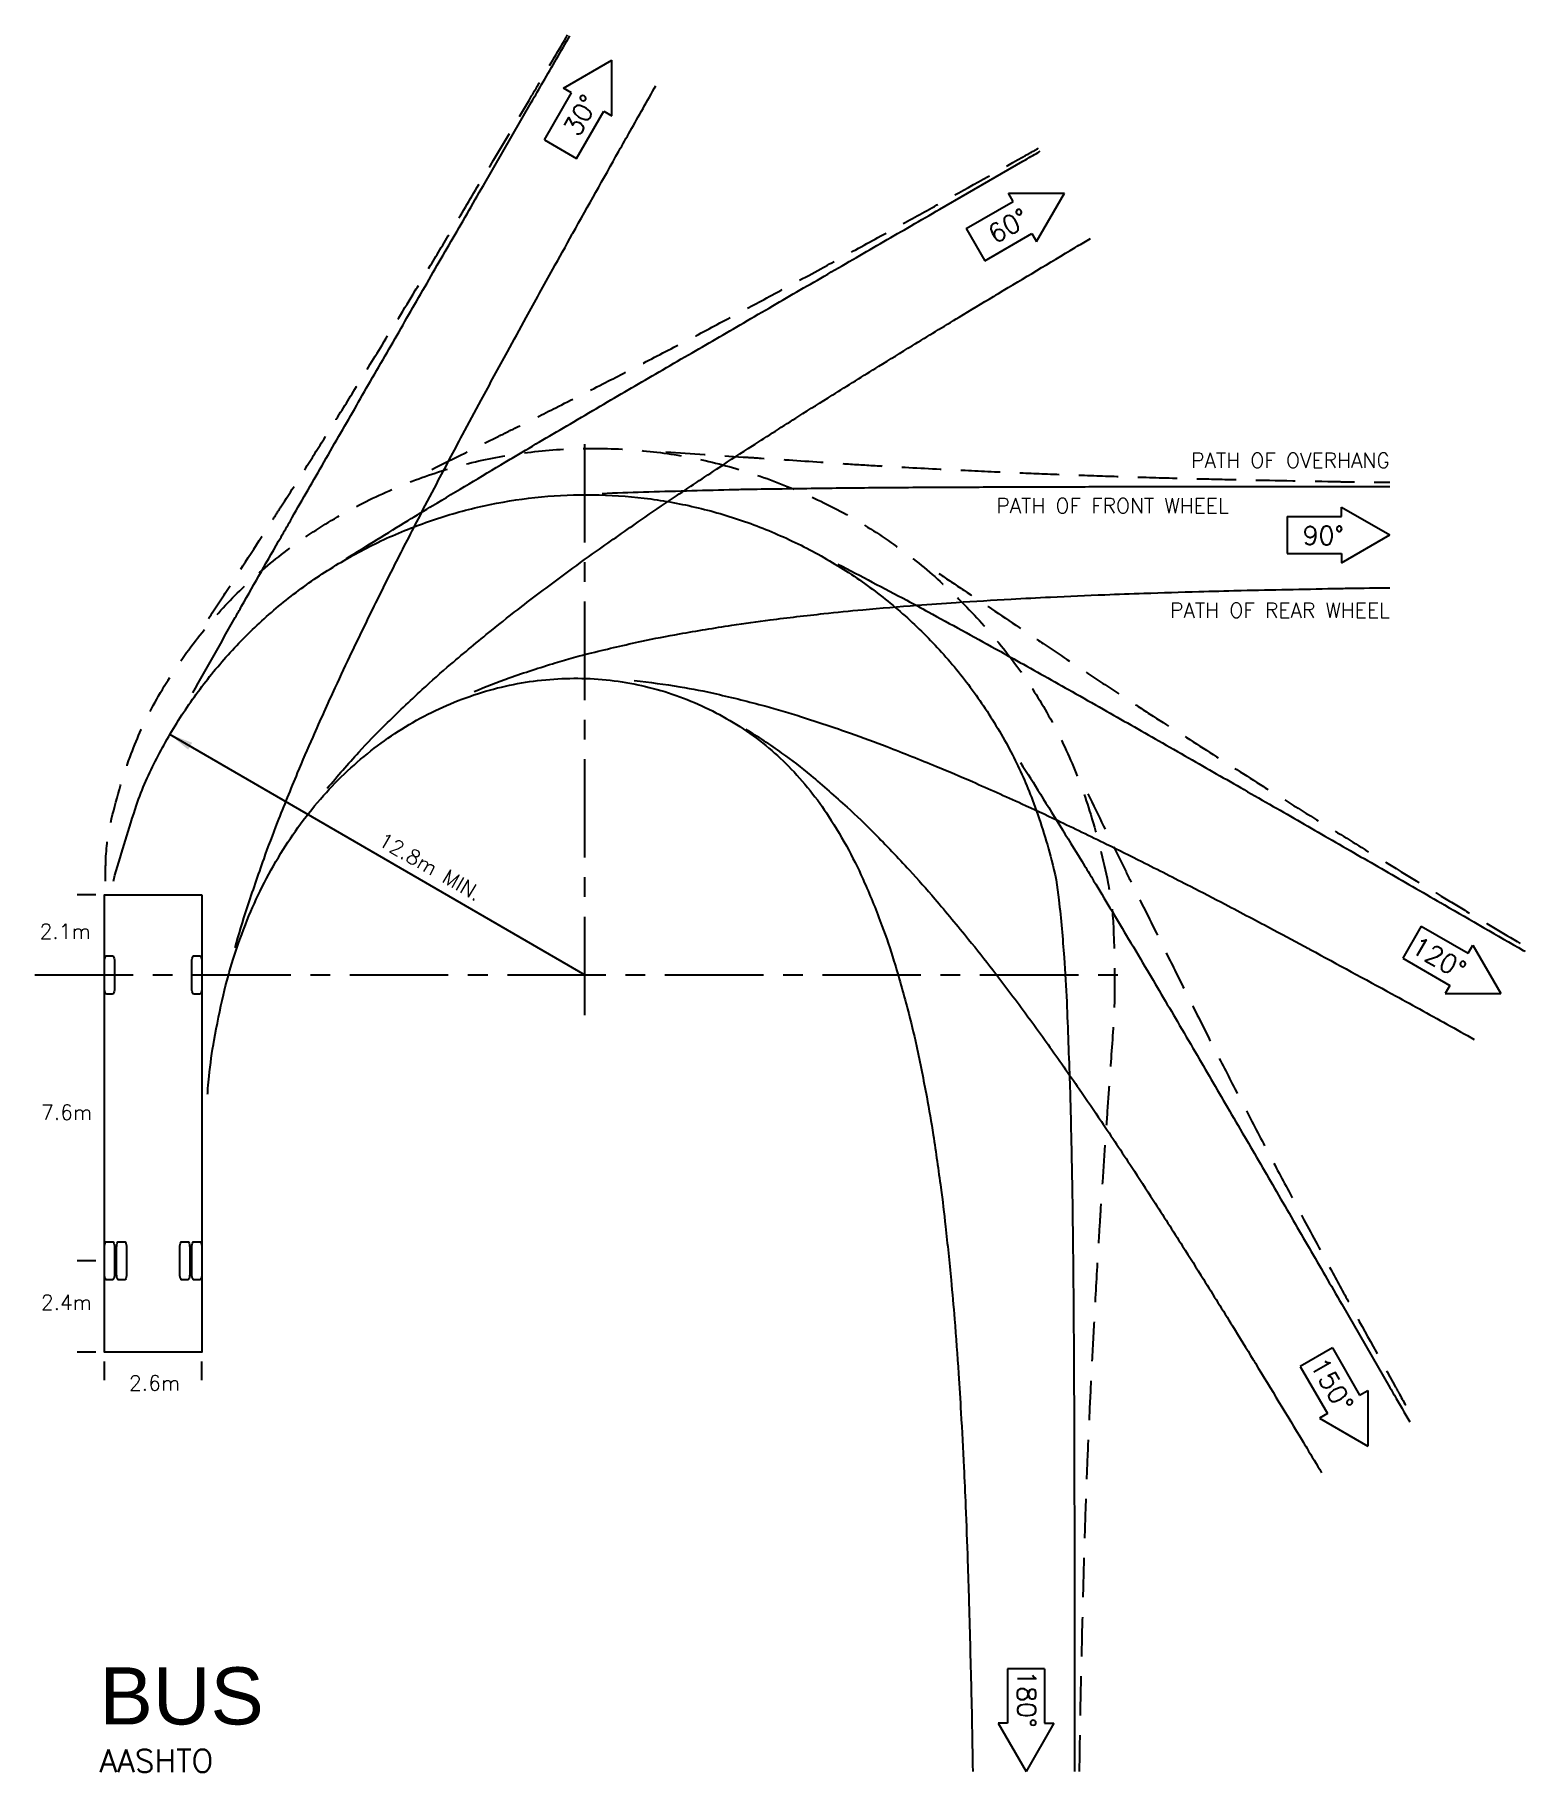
# Model space of a CAD drawing. Extents: x -14.7 to 25.1, y -21.3 to 25.1.
import ezdxf
from ezdxf.enums import TextEntityAlignment as Align

# ---------------------------------------------------------------- set-up
doc = ezdxf.new("R2010")
doc.units = 0
doc.header["$LTSCALE"] = 2.1
doc.header["$MEASUREMENT"] = 0
doc.linetypes.add('CENTER', pattern=[2, 1.25, -0.25, 0.25, -0.25])
doc.linetypes.add('DASHED', pattern=[0.75, 0.5, -0.25])
for name, color, linetype in [('DIMS', 1, 'CONTINUOUS'), ('OVERHANG', 2, 'DASHED'), ('TEXT', 4, 'CONTINUOUS'), ('VEHICLE', 7, 'CONTINUOUS'), ('WHEELS', 3, 'CONTINUOUS')]:
    doc.layers.add(name, color=color, linetype=linetype)
doc.styles.add('SANSSERIF', font='SAS_____.pfb', dxfattribs={"height": 2})
doc.styles.get("Standard").update_dxf_attribs({"font": 'ROMANS.shx', "height": 2})

msp = doc.modelspace()

# ---------------------------------------------------------------- linework, layer by layer
at = {"layer": 'DIMS', "linetype": 'CENTER'}
for p, q in [((0, -1.071), (0, 14.668)), ((-14.662, 0), (14.662, 0))]:
    msp.add_line(p, q, dxfattribs=at)
at = {"layer": 'DIMS'}
for p, q in [((-11.073, 6.421), (0, 0)), ((-13.032, 2.133), (-13.528, 2.133)), ((-13.032, -7.619), (-13.528, -7.619)), ((-13.032, -10.057), (-13.528, -10.057)), ((-12.8, -10.8), (-12.8, -10.305)), ((-10.21, -10.8), (-10.21, -10.305))]:
    msp.add_line(p, q, dxfattribs=at)
msp.add_solid([(-10.573, 6.008), (-10.466, 6.192), (-11.073, 6.421)], dxfattribs=at)
at = {"layer": 'OVERHANG', "flags": 128}
for points in [[(-10.033, 9.501, 0.004101), (-9.479, 10.342, 0.000223), (-8.315, 12.142, 0.001185), (-8.098, 12.48, 0.001222), (-7.297, 13.74, 0.001732), (-6.738, 14.631, 0.001057), (-6.126, 15.619, 0.000889), (-5.402, 16.796, 0.000581), (-4.517, 18.246, 0.001167), (-4.08, 18.969, 0.000655), (-3.493, 19.947, 0.000533), (-2.774, 21.151, 0.000292), (-2.755, 21.182, 0.000004), (-1.475, 23.337, 0.000993), (-1.161, 23.868, 0.00044), (-0.455, 25.068)], [(-4.074, 13.481, -0.000164), (-2.327, 14.348, 0.000536), (-1.792, 14.613, 0.001213), (-0.77, 15.125, 0.000987), (0.483, 15.76, 0.001668), (1.566, 16.316, 0.001531), (2.743, 16.929, 0.001214), (3.889, 17.535, 0.00126), (4.99, 18.124, 0.000848), (6.298, 18.83, 0.001191), (7.226, 19.336, 0.000656), (8.411, 19.988, 0.000745), (9.452, 20.565, 0.000415), (9.577, 20.634, 0.000025), (11.673, 21.804, 0.001005), (11.732, 21.837, 0.000164), (12.094, 22.041)], [(-12.778, 2.5, -0.00049), (-12.771, 2.958, -0.051805), (-12.638, 4.052, -0.031022), (-12.12, 5.813, -0.035108), (-11.549, 7.098, -0.031447), (-10.727, 8.435, -0.028256), (-9.759, 9.655, -0.030436), (-8.735, 10.674, -0.028315), (-7.556, 11.598, -0.027862), (-6.261, 12.398, -0.0273), (-4.857, 13.064, -0.028737), (-3.459, 13.543, -0.028569), (-2, 13.863, -0.027612), (-0.463, 14.023, -0.027078), (1.093, 14.014, -0.02832), (2.571, 13.842, -0.027776), (4.033, 13.502, -0.026947), (5.491, 12.989, -0.026637), (6.898, 12.318, -0.027854), (8.165, 11.534, -0.027551), (9.331, 10.62, -0.026018), (10.455, 9.525, -0.02694), (11.462, 8.312, -0.028739), (12.274, 7.078, -0.028594), (12.955, 5.727, -0.028041), (13.489, 4.279, -0.024617), (13.949, 2.466, -0.038856), (14.093, 1.288, -0.011396), (14.127, -0.34, -0.017044), (14.088, -1.428, -0.000709), (13.975, -3.01, 0.001172), (13.908, -3.967, 0.000104), (13.754, -6.228, 0.000846), (13.736, -6.507, 0.001628), (13.685, -7.343, 0.0008), (13.589, -9.047, 0.000808), (13.518, -10.383, 0.000897), (13.458, -11.586, 0.001603), (13.399, -12.926, 0.001791), (13.353, -14.126, 0.001082), (13.316, -15.288, 0.000913), (13.278, -16.666, 0.000598), (13.276, -16.724, 0.000014), (13.217, -19.205, 0.001867), (13.205, -19.834, 0.000836), (13.184, -21.237)], [(2.165, 13.944, -0.000061), (4.228, 13.81, -0.000262), (4.707, 13.779, -0.000266), (6.397, 13.667, 0.000527), (7.25, 13.611, 0.002509), (8.122, 13.559, 0.00131), (9.793, 13.472, 0.001207), (11.184, 13.406, 0.001458), (12.335, 13.358, 0.001178), (13.654, 13.31, 0.00127), (14.878, 13.271, 0.000765), (16.286, 13.233, 0.00095), (17.421, 13.206, 0.00064), (17.478, 13.204, 0.000015), (19.964, 13.156, 0.001356), (20.373, 13.149, 0.000509), (21.464, 13.135)], [(9.44, 10.703, -0.00134), (10.107, 10.257, -0.000297), (11.584, 9.262, 0.000689), (12.222, 8.834, 0.001165), (13.492, 7.987, 0.001742), (14.345, 7.425, 0.001722), (15.07, 6.955, 0.000885), (16.485, 6.048, 0.000744), (17.921, 5.134, 0.001503), (18.634, 4.684, 0.00141), (19.511, 4.139, 0.000964), (20.798, 3.347, 0.000565), (20.838, 3.323, 0.00001), (22.97, 2.023, 0.001697), (23.688, 1.588, 0.000849), (25.128, 0.727)], [(13.411, 4.828, -0.00023), (14.258, 3.103, 0.000706), (14.535, 2.541, 0.000293), (15.179, 1.24, 0.000388), (15.667, 0.258, 0.001256), (16.171, -0.751, 0.000998), (16.812, -2.017, 0.001673), (17.369, -3.102, 0.001539), (17.982, -4.278, 0.001218), (18.587, -5.424, 0.001265), (19.176, -6.525, 0.00085), (19.883, -7.835, 0.001201), (20.388, -8.761, 0.000652), (20.427, -8.832, 0.000021), (21.617, -10.987, 0.001128), (21.724, -11.18, 0.000322), (22.1, -11.853)]]:
    msp.add_lwpolyline(points, format="xyb", dxfattribs=at)
at = {"layer": 'TEXT'}
for p, q in [((-0.566, 23.646), (0.72, 24.389)), ((0.72, 22.903), (0.72, 24.389)), ((-0.352, 23.523), (-0.566, 23.646)), ((-1.076, 22.268), (-0.352, 23.523)), ((-0.219, 21.772), (0.506, 23.027)), ((0.506, 23.027), (0.72, 22.903)), ((-1.076, 22.268), (-0.219, 21.772)), ((10.171, 19.901), (11.426, 20.625)), ((11.426, 20.625), (11.302, 20.84)), ((11.302, 20.84), (12.788, 20.84)), ((12.045, 19.553), (12.788, 20.84)), ((10.171, 19.901), (10.666, 19.043)), ((10.666, 19.043), (11.921, 19.767)), ((11.921, 19.767), (12.045, 19.553)), ((18.728, 12.227), (18.728, 11.237)), ((18.728, 12.227), (20.177, 12.227)), ((20.177, 12.227), (20.177, 12.475)), ((20.177, 12.475), (21.464, 11.732)), ((20.177, 10.989), (21.464, 11.732)), ((18.728, 11.237), (20.177, 11.237)), ((20.177, 11.237), (20.177, 10.989)), ((22.302, 1.303), (21.807, 0.445)), ((22.302, 1.303), (23.557, 0.578)), ((23.557, 0.578), (23.681, 0.793)), ((23.681, 0.793), (24.424, -0.494)), ((21.807, 0.445), (23.062, -0.279)), ((23.062, -0.279), (22.938, -0.494)), ((22.938, -0.494), (24.424, -0.494)), ((19.935, -9.944), (19.077, -10.44)), ((19.935, -9.944), (20.659, -11.199)), ((19.077, -10.44), (19.802, -11.695)), ((20.659, -11.199), (20.874, -11.075)), ((20.874, -11.075), (20.874, -12.561)), ((19.802, -11.695), (19.587, -11.818)), ((19.587, -11.818), (20.874, -12.561)), ((12.261, -18.501), (11.271, -18.501)), ((11.271, -18.501), (11.271, -19.95)), ((12.261, -18.501), (12.261, -19.95)), ((11.271, -19.95), (11.023, -19.95)), ((11.023, -19.95), (11.766, -21.237)), ((12.509, -19.95), (11.766, -21.237)), ((12.261, -19.95), (12.509, -19.95))]:
    msp.add_line(p, q, dxfattribs=at)
at = {"layer": 'VEHICLE'}
msp.add_lwpolyline([(-10.21, 2.133), (-10.21, -10.057), (-12.8, -10.057), (-12.8, 2.133)], close=True, dxfattribs=at)
for points in [[(-12.536, -0.366, -0.14), (-12.569, -0.502, -0.24), (-12.587, -0.508), (-12.75, -0.508, -0.24), (-12.768, -0.502, -0.14), (-12.8, -0.366), (-12.8, 0.366, -0.14), (-12.768, 0.502, -0.24), (-12.75, 0.508), (-12.587, 0.508, -0.24), (-12.569, 0.502, -0.14), (-12.536, 0.366)], [(-10.21, -0.366, -0.14), (-10.242, -0.502, -0.24), (-10.261, -0.508), (-10.423, -0.508, -0.24), (-10.441, -0.502, -0.14), (-10.474, -0.366), (-10.474, 0.366, -0.14), (-10.441, 0.502, -0.24), (-10.423, 0.508), (-10.261, 0.508, -0.24), (-10.242, 0.502, -0.14), (-10.21, 0.366)], [(-12.8, -7.253, -0.14), (-12.768, -7.117, -0.24), (-12.75, -7.111), (-12.587, -7.111, -0.24), (-12.569, -7.117, -0.14), (-12.536, -7.253), (-12.536, -7.985, -0.14), (-12.569, -8.121, -0.24), (-12.587, -8.127), (-12.75, -8.127, -0.24), (-12.768, -8.121, -0.14), (-12.8, -7.985)], [(-12.479, -7.253, -0.14), (-12.446, -7.117, -0.24), (-12.428, -7.111), (-12.265, -7.111, -0.24), (-12.247, -7.117, -0.14), (-12.215, -7.253), (-12.215, -7.985, -0.14), (-12.247, -8.121, -0.24), (-12.265, -8.127), (-12.428, -8.127, -0.24), (-12.446, -8.121, -0.14), (-12.479, -7.985)], [(-10.796, -7.253, -0.14), (-10.763, -7.117, -0.24), (-10.745, -7.111), (-10.582, -7.111, -0.24), (-10.564, -7.117, -0.14), (-10.532, -7.253), (-10.532, -7.985, -0.14), (-10.564, -8.121, -0.24), (-10.582, -8.127), (-10.745, -8.127, -0.24), (-10.763, -8.121, -0.14), (-10.796, -7.985)], [(-10.474, -7.253, -0.14), (-10.441, -7.117, -0.24), (-10.423, -7.111), (-10.261, -7.111, -0.24), (-10.242, -7.117, -0.14), (-10.21, -7.253), (-10.21, -7.985, -0.14), (-10.242, -8.121, -0.24), (-10.261, -8.127), (-10.423, -8.127, -0.24), (-10.441, -8.121, -0.14), (-10.474, -7.985)]]:
    msp.add_lwpolyline(points, format="xyb", close=True, dxfattribs=at)
at = {"layer": 'WHEELS', "flags": 128}
for points in [[(-10.446, 7.525, -0.000166), (-9.317, 9.53, -0.001103), (-9.146, 9.832, -0.000119), (-8.095, 11.677, -0.00051), (-7.848, 12.108, -0.000142), (-7.002, 13.584, -0.00027), (-6.556, 14.362, -0.000073), (-5.709, 15.834, -0.000141), (-5.267, 16.6, -0.000038), (-4.422, 18.068, -0.000073), (-3.983, 18.829, -0.00002), (-3.138, 20.293, -0.000038), (-2.702, 21.049), (-1.424, 23.264, -0.000025), (-1.109, 23.81, -0.000011), (-0.401, 25.037)], [(-9.32, 0.723, -0.011515), (-8.999, 1.786, -0.006267), (-8.55, 3.098, -0.008395), (-8.187, 4.067, -0.004436), (-7.654, 5.387, -0.006063), (-7.243, 6.344, -0.003165), (-6.65, 7.66, -0.004363), (-6.205, 8.608, -0.002263), (-5.569, 9.918, -0.003134), (-5.1, 10.859, -0.001619), (-4.433, 12.164, -0.002252), (-3.947, 13.098, -0.001156), (-3.258, 14.399, -0.001613), (-2.76, 15.328, -0.00082), (-2.063, 16.612, -0.001146), (-1.561, 17.529, -0.000601), (-0.849, 18.818, -0.00083), (-0.331, 19.749, -0.00043), (-0.315, 19.778, -0.000006), (0.91, 21.964, -0.000897), (1.213, 22.501, -0.000398), (1.897, 23.71)], [(-6.353, 11.101, -0.001151), (-4.708, 12.118, -0.002887), (-4.048, 12.518, -0.000253), (-2.119, 13.672, -0.001355), (-1.758, 13.887, -0.000406), (-0.291, 14.751, -0.000742), (0.514, 15.223, -0.000211), (1.985, 16.081, -0.000396), (2.769, 16.537, -0.000109), (4.24, 17.391, -0.000208), (5.011, 17.838, -0.000056), (6.479, 18.688, -0.000108), (7.242, 19.13, -0.000029), (8.707, 19.977, -0.000056), (9.465, 20.415), (11.682, 21.696, -0.000037), (11.749, 21.735, -0.000006), (12.141, 21.961)], [(-6.862, 4.978, -0.011032), (-6.023, 5.941, -0.013899), (-5.319, 6.67, -0.007666), (-4.334, 7.607, -0.010174), (-3.568, 8.287, -0.005438), (-2.487, 9.185, -0.007373), (-1.674, 9.827, -0.003874), (-0.53, 10.689, -0.005316), (0.316, 11.302, -0.002767), (1.503, 12.134, -0.003822), (2.37, 12.724, -0.001979), (3.587, 13.533, -0.002747), (4.469, 14.106, -0.001413), (5.706, 14.897, -0.001969), (6.598, 15.458, -0.001003), (7.838, 16.228, -0.0014), (8.728, 16.776, -0.000733), (9.985, 17.541, -0.001014), (10.896, 18.091, -0.000524), (11.032, 18.172, -0.000035), (13.074, 19.394, -0.001067), (13.131, 19.428, -0.000174), (13.483, 19.636)], [(0.462, 12.839, -0.005352), (1.566, 12.88, -0.000412), (3.854, 12.941, -0.002286), (4.266, 12.95, -0.000638), (6.033, 12.976, -0.001257), (6.929, 12.987, -0.000374), (8.633, 13.001, -0.000686), (9.561, 13.006, -0.000194), (11.264, 13.013, -0.000365), (12.169, 13.016, -0.0001), (13.869, 13.02, -0.000191), (14.759, 13.022, -0.000052), (16.455, 13.023, -0.0001), (17.335, 13.024), (19.902, 13.026, -0.000065), (20.331, 13.026, -0.000025), (21.464, 13.026)], [(-12.567, 2.5, -0.007359), (-12.524, 2.658, -0.0091), (-11.948, 4.525, -0.025818), (-11.7, 5.168, -0.026111), (-11.092, 6.356, -0.025802), (-10.356, 7.488, -0.026375), (-9.509, 8.534, -0.026016), (-8.544, 9.499, -0.026578), (-7.491, 10.351, -0.026265), (-6.34, 11.097, -0.026736), (-5.125, 11.712, -0.026487), (-3.839, 12.199, -0.026859), (-2.517, 12.544, -0.026668), (-1.155, 12.747, -0.026956), (0.214, 12.804, -0.02681), (1.588, 12.712, -0.027031), (2.94, 12.475, -0.026921), (4.264, 12.091, -0.02709), (5.535, 11.569, -0.027006), (6.746, 10.911, -0.027136), (7.877, 10.127, -0.027072), (8.918, 9.223, -0.027172), (9.854, 8.214, -0.027123), (10.676, 7.107, -0.027199), (11.402, 5.869, -0.029534), (11.938, 4.661, -0.02485), (12.447, 3.063, -0.038606), (12.642, 2, -0.007029), (12.781, 0.465, -0.009155), (12.849, -0.717, -0.000814), (12.932, -2.896, -0.003283), (12.948, -3.437, -0.000755), (12.988, -5.317, -0.001771), (13.002, -6.118, -0.000553), (13.022, -7.816, -0.000989), (13.03, -8.765, -0.000288), (13.041, -10.466, -0.000534), (13.045, -11.383, -0.000149), (13.051, -13.083, -0.000282), (13.053, -13.98, -0.000077), (13.056, -15.676, -0.000148), (13.057, -16.561), (13.059, -19.13, -0.000097), (13.06, -19.785, -0.000044), (13.06, -21.237)], [(6.749, 10.957, -0.001111), (8.584, 9.991, -0.003531), (9.158, 9.682, -0.000564), (10.951, 8.698, -0.001797), (11.511, 8.387, -0.000561), (12.994, 7.555, -0.001004), (13.821, 7.087, -0.000292), (15.302, 6.244, -0.000542), (16.1, 5.789, -0.000151), (17.577, 4.943, -0.000287), (18.355, 4.496, -0.000078), (19.828, 3.649, -0.00015), (20.595, 3.207, -0.00004), (22.065, 2.361, -0.000078), (22.824, 1.923, -0.000021), (22.918, 1.868, -0.000001), (25.023, 0.654, -0.00005), (25.024, 0.654, -0.000001), (25.071, 0.627)], [(-2.947, 7.555, -0.01794), (-2.015, 7.92, -0.010434), (-0.785, 8.322, -0.013366), (0.189, 8.59, -0.007334), (1.521, 8.898, -0.009768), (2.528, 9.095, -0.005206), (3.919, 9.324, -0.007073), (4.946, 9.467, -0.00371), (6.372, 9.635, -0.005097), (7.411, 9.738, -0.00265), (8.858, 9.86, -0.003669), (9.904, 9.934, -0.001891), (11.365, 10.022, -0.002631), (12.415, 10.076, -0.001339), (13.868, 10.139, -0.00187), (14.909, 10.177, -0.000979), (16.375, 10.222, -0.001353), (17.434, 10.25, -0.000701), (17.505, 10.252, -0.00002), (19.964, 10.303, -0.001453), (20.375, 10.31, -0.000548), (21.464, 10.325)], [(-10.055, -3.18, -0.000104), (-10.044, -3.023, -0.008339), (-10.015, -2.701, -0.017568), (-9.88, -1.736, -0.01386), (-9.631, -0.526, -0.019728), (-9.369, 0.424, -0.017607), (-8.996, 1.464, -0.021435), (-8.599, 2.347, -0.020208), (-8.102, 3.245, -0.022759), (-7.577, 4.027, -0.022048), (-6.964, 4.783, -0.023782), (-6.323, 5.44, -0.023372), (-5.61, 6.045, -0.024573), (-4.872, 6.558, -0.024338), (-4.081, 7.001, -0.025184), (-3.273, 7.353, -0.025052), (-2.429, 7.624, -0.025657), (-1.581, 7.804, -0.025584), (-0.715, 7.897, -0.026024), (0.141, 7.9, -0.025985), (0.995, 7.814, -0.026308), (1.825, 7.641, -0.026289), (2.634, 7.382, -0.026529), (3.404, 7.041, -0.026563), (4.133, 6.622, -0.026657), (4.832, 6.114, -0.028483), (5.43, 5.57, -0.024874), (6.009, 4.916, -0.025756), (6.503, 4.231, -0.019409), (7.039, 3.324, -0.021105), (7.463, 2.452, -0.012887), (7.925, 1.312, -0.015986), (8.244, 0.372, -0.00903), (8.607, -0.904, -0.011795), (8.844, -1.892, -0.006388), (9.118, -3.249, -0.008585), (9.291, -4.265, -0.004545), (9.493, -5.67, -0.006204), (9.619, -6.702, -0.003244), (9.767, -8.135, -0.004473), (9.858, -9.177, -0.002314), (9.965, -10.628, -0.003211), (10.03, -11.675, -0.001641), (10.107, -13.122, -0.002284), (10.153, -14.163, -0.001203), (10.209, -15.627, -0.001658), (10.243, -16.689, -0.000859), (10.245, -16.754, -0.000023), (10.307, -19.221, -0.001781), (10.321, -19.846, -0.000799), (10.344, -21.237)], [(1.322, 7.85, -0.013015), (2.54, 7.684, -0.016119), (3.514, 7.493, -0.009112), (4.801, 7.172, -0.011894), (5.776, 6.885, -0.006442), (7.09, 6.445, -0.008656), (8.058, 6.088, -0.004581), (9.377, 5.562, -0.006254), (10.335, 5.155, -0.003268), (11.652, 4.566, -0.004508), (12.6, 4.124, -0.00233), (13.913, 3.491, -0.003236), (14.853, 3.024, -0.00165), (16.147, 2.366, -0.002301), (17.071, 1.887, -0.001205), (18.365, 1.204, -0.001665), (19.299, 0.704, -0.000863), (19.345, 0.679, -0.000018), (21.52, -0.503, -0.001794), (22.257, -0.907, -0.000903), (23.717, -1.718)], [(4.293, 6.557, -0.015893), (5.25, 5.918, -0.018669), (6.026, 5.319, -0.010928), (6.993, 4.477, -0.013937), (7.718, 3.78, -0.00769), (8.656, 2.796, -0.010203), (9.336, 2.029, -0.005454), (10.234, 0.95, -0.007395), (10.877, 0.136, -0.003886), (11.739, -1.007, -0.005332), (12.352, -1.852, -0.002775), (13.184, -3.04, -0.003839), (13.775, -3.906, -0.001979), (14.584, -5.124, -0.002754), (15.157, -6.004, -0.001401), (15.94, -7.229, -0.001956), (16.495, -8.111, -0.001025), (17.268, -9.355, -0.001416), (17.823, -10.258, -0.000734), (17.88, -10.351, -0.000033), (19.136, -12.421, -0.001509), (19.25, -12.61, -0.000434), (19.644, -13.271)], [(11.617, 5.664, -0.004791), (12.15, 4.819, -0.000492), (13.327, 2.911, -0.002371), (13.568, 2.514, -0.000784), (14.439, 1.062, -0.001362), (14.937, 0.224, -0.000409), (15.802, -1.244, -0.000746), (16.273, -2.048, -0.000212), (17.132, -3.52, -0.000398), (17.588, -4.304, -0.00011), (18.442, -5.774, -0.000209), (18.889, -6.545, -0.000057), (19.74, -8.014, -0.000109), (20.181, -8.776), (21.466, -11, -0.000071), (21.586, -11.206, -0.000021), (21.995, -11.914)]]:
    msp.add_lwpolyline(points, format="xyb", dxfattribs=at)

# ---------------------------------------------------------------- texts
at = {"layer": 'TEXT'}
for s, height, rotation, p in [('30%%d', 0.4952, 60, (-0.165, 22.319)), ('60%%d', 0.4952, 30, (10.94, 19.483)), ('12.8m MIN.', 0.3962, 330, (-5.545, 3.48)), ('120%%d', 0.4952, 330, (21.985, 0.625)), ('150%%d', 0.4952, 300, (19.325, -10.39)), ('180%%d', 0.4952, 270, (11.534, -18.537))]:
    msp.add_text(s, height=height, rotation=rotation, dxfattribs=at).set_placement(p)
for s, height, p in [('PATH OF OVERHANG', 0.39619, (21.464, 13.522)), ('PATH OF FRONT WHEEL', 0.39619, (17.169, 12.313)), ('PATH OF REAR WHEEL', 0.39619, (21.464, 9.526)), ('2.1m', 0.3962, (-13.173, 0.964)), ('7.6m', 0.3962, (-13.136, -3.859)), ('2.4m', 0.3962, (-13.142, -8.927)), ('2.6m', 0.3962, (-10.79, -11.077))]:
    msp.add_text(s, height=height, dxfattribs=at).set_placement(p, align=Align.RIGHT)
for s, height, p in [('90%%d', 0.4952, (19.14, 11.47)), ('AASHTO', 0.6095, (-12.933, -21.257))]:
    msp.add_text(s, height=height, dxfattribs=at).set_placement(p)
at = {"layer": 'TEXT', "style": 'SANSSERIF'}
msp.add_text('BUS', height=1.5238, dxfattribs=at).set_placement((-12.933, -19.983))

doc.saveas('drawing.dxf')
